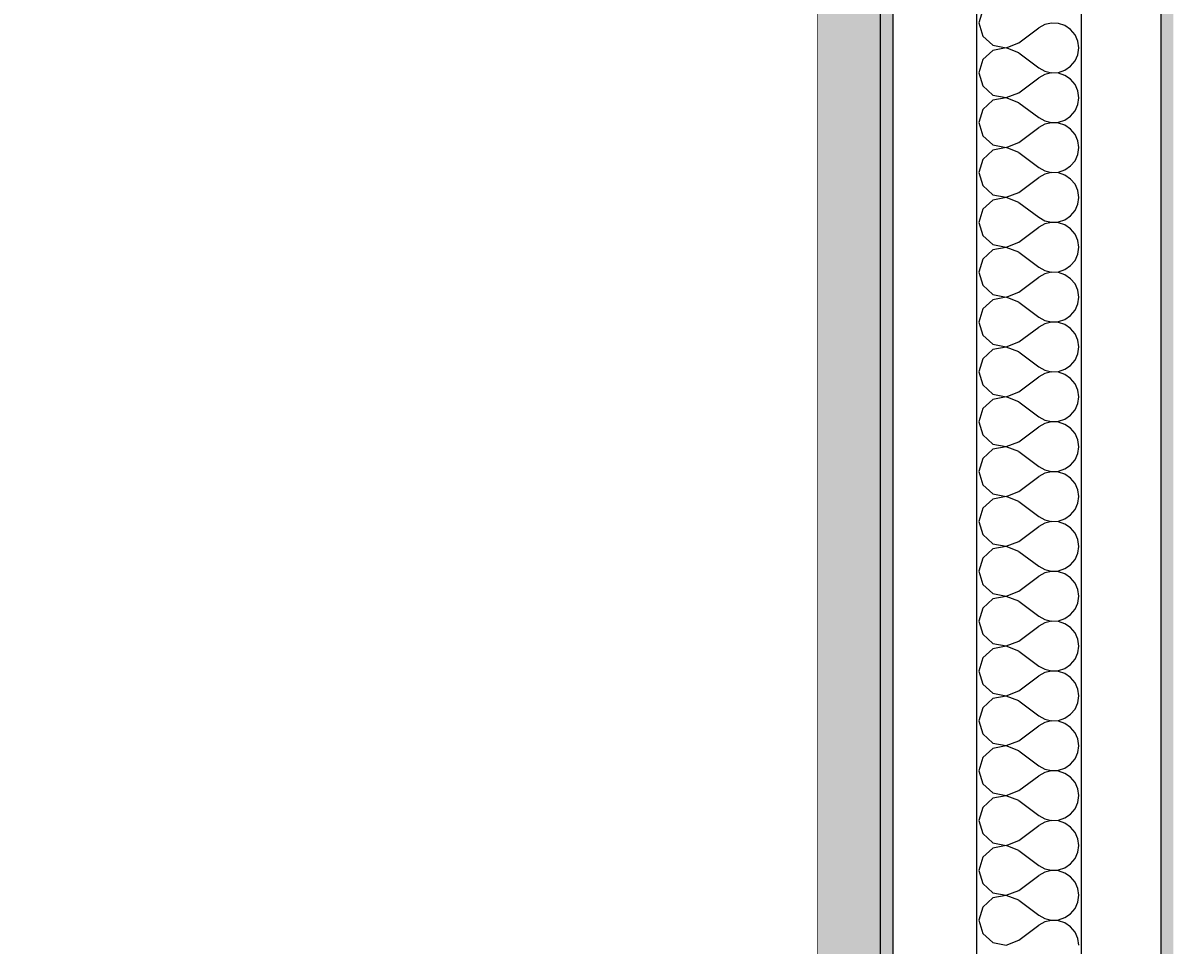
# Model space of a CAD drawing. Header units: millimetres. Extents: x -48147 to 1414029, y -496296 to 18123.
# Drawn here: x 1379327.9 to 1379601, y -475241.5 to -475021.2 of the extents above; entities that cross this region are included whole.
import ezdxf

# ---------------------------------------------------------------- set-up
doc = ezdxf.new("R2010")
doc.units = ezdxf.units.MM
doc.header["$MEASUREMENT"] = 0
doc.linetypes.add('Wipeout_Contour', pattern=[1000, 0, -1000])
doc.layers.add('New_A-25-M_Wall_Int', color=7, linetype='Continuous')
doc.layers.add('New_A-95-D_1_20', color=7, linetype='Continuous')
doc.layers.add('New_A-25-M_Wall_Int_Pen_No__1', color=7, linetype='Continuous', lineweight=13)
doc.layers.add('New_A-95-D_1_20_Pen_No__1', color=7, linetype='Continuous', lineweight=13)
doc.layers.add('New_A-25-M_Wall_Int_Pen_No__107', color=7, linetype='Continuous', lineweight=15, true_color=0xa6a6a6)
doc.styles.add('GENERATED_STYLE_1', font='')
doc.styles.get('GENERATED_STYLE_1').set_extended_font_data('Arial')
doc.dimstyles.new('GENERATED_STYLE__4', dxfattribs={"dimtxt": 125, "dimasz": 47.5, "dimexe": 0.18, "dimexo": 50, "dimgap": 0.09, "dimtad": 1, "dimdec": 0, "dimzin": 0, "dimdsep": 46, "dimtxsty": 'GENERATED_STYLE_1', "dimblk": 'ARROWHEAD_2', "dimblk1": 'ARROWHEAD_2', "dimblk2": 'ARROWHEAD_2', "dimcen": 0.09, "dimclrd": 7, "dimclre": 7, "dimclrt": 7, "dimadec": 0, "dimazin": 0, "dimtfac": 1, "dimtdec": 4, "dimtmove": 0, "dimatfit": 3, "dimfxl": 1, "dimtolj": 1, "dimtzin": 0, "dimarcsym": 0})

# ---------------------------------------------------------------- blocks, each defined once
blk = doc.blocks.new('*X200', base_point=(1372879, -490836.73))
at = {"layer": 'New_A-25-M_Wall_Int_Pen_No__107', "linetype": 'Continuous'}
for p, q in [((1379556.95, -475018.13), (1379556.06, -475021.26)), ((1379556.06, -475021.26), (1379556.95, -475024.39)), ((1379571.78, -475021.65), (1379570.35, -475022.45)), ((1379573.38, -475021.28), (1379571.78, -475021.65)), ((1379575.02, -475021.36), (1379573.38, -475021.28)), ((1379576.58, -475021.88), (1379575.02, -475021.36)), ((1379577.93, -475022.81), (1379576.58, -475021.88)), ((1379556.95, -475024.39), (1379559.35, -475026.58)), ((1379565.58, -475026.02), (1379570.35, -475022.45)), ((1379578.98, -475024.08), (1379577.93, -475022.81)), ((1379579.64, -475025.58), (1379578.98, -475024.08)), ((1379559.35, -475026.58), (1379562.55, -475027.18)), ((1379562.55, -475027.23), (1379559.35, -475027.84)), ((1379562.55, -475027.18), (1379565.58, -475026.02)), ((1379565.58, -475028.4), (1379562.55, -475027.23)), ((1379579.87, -475027.21), (1379579.64, -475025.58)), ((1379579.64, -475028.84), (1379579.87, -475027.21)), ((1379556.95, -475030.03), (1379556.06, -475033.16)), ((1379559.35, -475027.84), (1379556.95, -475030.03)), ((1379565.58, -475028.4), (1379570.35, -475031.97)), ((1379578.98, -475030.34), (1379579.64, -475028.84)), ((1379570.35, -475031.97), (1379571.78, -475032.77)), ((1379571.78, -475032.77), (1379573.38, -475033.14)), ((1379575.02, -475033.06), (1379576.58, -475032.53)), ((1379576.58, -475032.53), (1379577.93, -475031.6)), ((1379577.93, -475031.6), (1379578.98, -475030.34)), ((1379556.06, -475033.16), (1379556.95, -475036.29)), ((1379565.58, -475037.92), (1379570.35, -475034.35)), ((1379571.78, -475033.56), (1379570.35, -475034.35)), ((1379573.38, -475033.19), (1379571.78, -475033.56)), ((1379573.38, -475033.14), (1379575.02, -475033.06)), ((1379575.02, -475033.26), (1379573.38, -475033.19)), ((1379576.58, -475033.79), (1379575.02, -475033.26)), ((1379577.93, -475034.72), (1379576.58, -475033.79)), ((1379578.98, -475035.98), (1379577.93, -475034.72)), ((1379556.95, -475036.29), (1379559.35, -475038.48)), ((1379562.55, -475039.09), (1379565.58, -475037.92)), ((1379579.64, -475037.49), (1379578.98, -475035.98)), ((1379579.87, -475039.11), (1379579.64, -475037.49)), ((1379559.35, -475039.74), (1379556.95, -475041.94)), ((1379559.35, -475038.48), (1379562.55, -475039.09)), ((1379562.55, -475039.14), (1379559.35, -475039.74)), ((1379565.58, -475040.3), (1379562.55, -475039.14)), ((1379565.58, -475040.3), (1379570.35, -475043.88)), ((1379578.98, -475042.24), (1379579.64, -475040.74)), ((1379579.64, -475040.74), (1379579.87, -475039.11)), ((1379556.95, -475041.94), (1379556.06, -475045.07)), ((1379576.58, -475044.44), (1379577.93, -475043.51)), ((1379577.93, -475043.51), (1379578.98, -475042.24)), ((1379556.06, -475045.07), (1379556.95, -475048.2)), ((1379565.58, -475049.83), (1379570.35, -475046.26)), ((1379570.35, -475043.88), (1379571.78, -475044.67)), ((1379571.78, -475045.46), (1379570.35, -475046.26)), ((1379571.78, -475044.67), (1379573.38, -475045.04)), ((1379573.38, -475045.09), (1379571.78, -475045.46)), ((1379573.38, -475045.04), (1379575.02, -475044.96)), ((1379575.02, -475045.17), (1379573.38, -475045.09)), ((1379575.02, -475044.96), (1379576.58, -475044.44)), ((1379576.58, -475045.69), (1379575.02, -475045.17)), ((1379577.93, -475046.62), (1379576.58, -475045.69)), ((1379556.95, -475048.2), (1379559.35, -475050.39)), ((1379578.98, -475047.89), (1379577.93, -475046.62)), ((1379579.64, -475049.39), (1379578.98, -475047.89)), ((1379559.35, -475051.65), (1379556.95, -475053.84)), ((1379559.35, -475050.39), (1379562.55, -475050.99)), ((1379562.55, -475051.04), (1379559.35, -475051.65)), ((1379562.55, -475050.99), (1379565.58, -475049.83)), ((1379565.58, -475052.21), (1379562.55, -475051.04)), ((1379579.87, -475051.02), (1379579.64, -475049.39)), ((1379579.64, -475052.64), (1379579.87, -475051.02)), ((1379556.95, -475053.84), (1379556.06, -475056.97)), ((1379565.58, -475052.21), (1379570.35, -475055.78)), ((1379577.93, -475055.41), (1379578.98, -475054.15)), ((1379578.98, -475054.15), (1379579.64, -475052.64)), ((1379556.06, -475056.97), (1379556.95, -475060.1)), ((1379570.35, -475055.78), (1379571.78, -475056.57)), ((1379571.78, -475057.37), (1379570.35, -475058.16)), ((1379571.78, -475056.57), (1379573.38, -475056.95)), ((1379573.38, -475056.99), (1379571.78, -475057.37)), ((1379573.38, -475056.95), (1379575.02, -475056.87)), ((1379575.02, -475057.07), (1379573.38, -475056.99)), ((1379575.02, -475056.87), (1379576.58, -475056.34)), ((1379576.58, -475057.6), (1379575.02, -475057.07)), ((1379576.58, -475056.34), (1379577.93, -475055.41)), ((1379556.95, -475060.1), (1379559.35, -475062.29)), ((1379565.58, -475061.73), (1379570.35, -475058.16)), ((1379577.93, -475058.53), (1379576.58, -475057.6)), ((1379578.98, -475059.79), (1379577.93, -475058.53)), ((1379579.64, -475061.3), (1379578.98, -475059.79)), ((1379559.35, -475062.29), (1379562.55, -475062.9)), ((1379562.55, -475062.9), (1379565.58, -475061.73)), ((1379579.87, -475062.92), (1379579.64, -475061.3)), ((1379559.35, -475063.55), (1379556.95, -475065.75)), ((1379562.55, -475062.95), (1379559.35, -475063.55)), ((1379565.58, -475064.11), (1379562.55, -475062.95)), ((1379565.58, -475064.11), (1379570.35, -475067.68)), ((1379578.98, -475066.05), (1379579.64, -475064.55)), ((1379579.64, -475064.55), (1379579.87, -475062.92)), ((1379556.95, -475065.75), (1379556.06, -475068.88)), ((1379570.35, -475067.68), (1379571.78, -475068.48)), ((1379575.02, -475068.77), (1379576.58, -475068.25)), ((1379576.58, -475068.25), (1379577.93, -475067.32)), ((1379577.93, -475067.32), (1379578.98, -475066.05)), ((1379556.06, -475068.88), (1379556.95, -475072)), ((1379565.58, -475073.64), (1379570.35, -475070.07)), ((1379571.78, -475069.27), (1379570.35, -475070.07)), ((1379571.78, -475068.48), (1379573.38, -475068.85)), ((1379573.38, -475068.9), (1379571.78, -475069.27)), ((1379573.38, -475068.85), (1379575.02, -475068.77)), ((1379575.02, -475068.98), (1379573.38, -475068.9)), ((1379576.58, -475069.5), (1379575.02, -475068.98)), ((1379577.93, -475070.43), (1379576.58, -475069.5)), ((1379578.98, -475071.7), (1379577.93, -475070.43)), ((1379556.95, -475072), (1379559.35, -475074.2)), ((1379562.55, -475074.8), (1379565.58, -475073.64)), ((1379579.64, -475073.2), (1379578.98, -475071.7)), ((1379579.87, -475074.83), (1379579.64, -475073.2)), ((1379559.35, -475075.46), (1379556.95, -475077.65)), ((1379559.35, -475074.2), (1379562.55, -475074.8)), ((1379562.55, -475074.85), (1379559.35, -475075.46)), ((1379565.58, -475076.02), (1379562.55, -475074.85)), ((1379565.58, -475076.02), (1379570.35, -475079.59)), ((1379578.98, -475077.96), (1379579.64, -475076.45)), ((1379579.64, -475076.45), (1379579.87, -475074.83)), ((1379556.95, -475077.65), (1379556.06, -475080.78)), ((1379576.58, -475080.15), (1379577.93, -475079.22)), ((1379577.93, -475079.22), (1379578.98, -475077.96)), ((1379556.06, -475080.78), (1379556.95, -475083.91)), ((1379565.58, -475085.54), (1379570.35, -475081.97)), ((1379570.35, -475079.59), (1379571.78, -475080.38)), ((1379571.78, -475081.18), (1379570.35, -475081.97)), ((1379571.78, -475080.38), (1379573.38, -475080.76)), ((1379573.38, -475080.8), (1379571.78, -475081.18)), ((1379573.38, -475080.76), (1379575.02, -475080.68)), ((1379575.02, -475080.88), (1379573.38, -475080.8)), ((1379575.02, -475080.68), (1379576.58, -475080.15)), ((1379576.58, -475081.41), (1379575.02, -475080.88)), ((1379577.93, -475082.34), (1379576.58, -475081.41)), ((1379556.95, -475083.91), (1379559.35, -475086.1)), ((1379578.98, -475083.6), (1379577.93, -475082.34)), ((1379579.64, -475085.11), (1379578.98, -475083.6)), ((1379559.35, -475087.36), (1379556.95, -475089.56)), ((1379559.35, -475086.1), (1379562.55, -475086.71)), ((1379562.55, -475086.76), (1379559.35, -475087.36)), ((1379562.55, -475086.71), (1379565.58, -475085.54)), ((1379565.58, -475087.92), (1379562.55, -475086.76)), ((1379579.87, -475086.73), (1379579.64, -475085.11)), ((1379579.64, -475088.36), (1379579.87, -475086.73)), ((1379556.95, -475089.56), (1379556.06, -475092.68)), ((1379565.58, -475087.92), (1379570.35, -475091.49)), ((1379577.93, -475091.13), (1379578.98, -475089.86)), ((1379578.98, -475089.86), (1379579.64, -475088.36)), ((1379556.06, -475092.68), (1379556.95, -475095.81)), ((1379570.35, -475091.49), (1379571.78, -475092.29)), ((1379571.78, -475092.29), (1379573.38, -475092.66)), ((1379573.38, -475092.71), (1379571.78, -475093.08)), ((1379573.38, -475092.66), (1379575.02, -475092.58)), ((1379575.02, -475092.79), (1379573.38, -475092.71)), ((1379575.02, -475092.58), (1379576.58, -475092.06)), ((1379576.58, -475093.31), (1379575.02, -475092.79)), ((1379576.58, -475092.06), (1379577.93, -475091.13)), ((1379565.58, -475097.45), (1379570.35, -475093.88)), ((1379571.78, -475093.08), (1379570.35, -475093.88)), ((1379577.93, -475094.24), (1379576.58, -475093.31)), ((1379578.98, -475095.51), (1379577.93, -475094.24)), ((1379579.64, -475097.01), (1379578.98, -475095.51)), ((1379556.95, -475095.81), (1379559.35, -475098.01)), ((1379559.35, -475098.01), (1379562.55, -475098.61)), ((1379562.55, -475098.61), (1379565.58, -475097.45)), ((1379579.87, -475098.64), (1379579.64, -475097.01)), ((1379559.35, -475099.27), (1379556.95, -475101.46)), ((1379562.55, -475098.66), (1379559.35, -475099.27)), ((1379565.58, -475099.83), (1379562.55, -475098.66)), ((1379565.58, -475099.83), (1379570.35, -475103.4)), ((1379578.98, -475101.77), (1379579.64, -475100.26)), ((1379579.64, -475100.26), (1379579.87, -475098.64)), ((1379556.95, -475101.46), (1379556.06, -475104.59)), ((1379570.35, -475103.4), (1379571.78, -475104.19)), ((1379576.58, -475103.96), (1379577.93, -475103.03)), ((1379577.93, -475103.03), (1379578.98, -475101.77)), ((1379556.06, -475104.59), (1379556.95, -475107.72)), ((1379565.58, -475109.35), (1379570.35, -475105.78)), ((1379571.78, -475104.99), (1379570.35, -475105.78)), ((1379571.78, -475104.19), (1379573.38, -475104.57)), ((1379573.38, -475104.61), (1379571.78, -475104.99)), ((1379573.38, -475104.57), (1379575.02, -475104.49)), ((1379575.02, -475104.69), (1379573.38, -475104.61)), ((1379575.02, -475104.49), (1379576.58, -475103.96)), ((1379576.58, -475105.22), (1379575.02, -475104.69)), ((1379577.93, -475106.15), (1379576.58, -475105.22)), ((1379578.98, -475107.41), (1379577.93, -475106.15)), ((1379556.95, -475107.72), (1379559.35, -475109.91)), ((1379579.64, -475108.92), (1379578.98, -475107.41)), ((1379579.87, -475110.54), (1379579.64, -475108.92)), ((1379559.35, -475111.17), (1379556.95, -475113.36)), ((1379559.35, -475109.91), (1379562.55, -475110.52)), ((1379562.55, -475110.57), (1379559.35, -475111.17)), ((1379562.55, -475110.52), (1379565.58, -475109.35)), ((1379565.58, -475111.73), (1379562.55, -475110.57)), ((1379565.58, -475111.73), (1379570.35, -475115.3)), ((1379579.64, -475112.17), (1379579.87, -475110.54)), ((1379556.95, -475113.36), (1379556.06, -475116.49)), ((1379577.93, -475114.94), (1379578.98, -475113.67)), ((1379578.98, -475113.67), (1379579.64, -475112.17)), ((1379556.06, -475116.49), (1379556.95, -475119.62)), ((1379570.35, -475115.3), (1379571.78, -475116.1)), ((1379571.78, -475116.89), (1379570.35, -475117.68)), ((1379571.78, -475116.1), (1379573.38, -475116.47)), ((1379573.38, -475116.52), (1379571.78, -475116.89)), ((1379573.38, -475116.47), (1379575.02, -475116.39)), ((1379575.02, -475116.6), (1379573.38, -475116.52)), ((1379575.02, -475116.39), (1379576.58, -475115.87)), ((1379576.58, -475117.12), (1379575.02, -475116.6)), ((1379576.58, -475115.87), (1379577.93, -475114.94)), ((1379577.93, -475118.05), (1379576.58, -475117.12)), ((1379556.95, -475119.62), (1379559.35, -475121.82)), ((1379565.58, -475121.26), (1379570.35, -475117.68)), ((1379578.98, -475119.32), (1379577.93, -475118.05)), ((1379579.64, -475120.82), (1379578.98, -475119.32)), ((1379559.35, -475121.82), (1379562.55, -475122.42)), ((1379562.55, -475122.47), (1379559.35, -475123.08)), ((1379562.55, -475122.42), (1379565.58, -475121.26)), ((1379565.58, -475123.64), (1379562.55, -475122.47)), ((1379579.87, -475122.45), (1379579.64, -475120.82)), ((1379579.64, -475124.07), (1379579.87, -475122.45)), ((1379556.95, -475125.27), (1379556.06, -475128.4)), ((1379559.35, -475123.08), (1379556.95, -475125.27)), ((1379565.58, -475123.64), (1379570.35, -475127.21)), ((1379577.93, -475126.84), (1379578.98, -475125.58)), ((1379578.98, -475125.58), (1379579.64, -475124.07)), ((1379556.06, -475128.4), (1379556.95, -475131.53)), ((1379570.35, -475127.21), (1379571.78, -475128)), ((1379571.78, -475128), (1379573.38, -475128.38)), ((1379573.38, -475128.38), (1379575.02, -475128.3)), ((1379575.02, -475128.3), (1379576.58, -475127.77)), ((1379576.58, -475127.77), (1379577.93, -475126.84)), ((1379565.58, -475133.16), (1379570.35, -475129.59)), ((1379571.78, -475128.79), (1379570.35, -475129.59)), ((1379573.38, -475128.42), (1379571.78, -475128.79)), ((1379575.02, -475128.5), (1379573.38, -475128.42)), ((1379576.58, -475129.03), (1379575.02, -475128.5)), ((1379577.93, -475129.96), (1379576.58, -475129.03)), ((1379578.98, -475131.22), (1379577.93, -475129.96)), ((1379556.95, -475131.53), (1379559.35, -475133.72)), ((1379559.35, -475133.72), (1379562.55, -475134.33)), ((1379562.55, -475134.33), (1379565.58, -475133.16)), ((1379579.64, -475132.72), (1379578.98, -475131.22)), ((1379579.87, -475134.35), (1379579.64, -475132.72)), ((1379559.35, -475134.98), (1379556.95, -475137.17)), ((1379562.55, -475134.38), (1379559.35, -475134.98)), ((1379565.58, -475135.54), (1379562.55, -475134.38)), ((1379565.58, -475135.54), (1379570.35, -475139.11)), ((1379578.98, -475137.48), (1379579.64, -475135.98)), ((1379579.64, -475135.98), (1379579.87, -475134.35)), ((1379556.95, -475137.17), (1379556.06, -475140.3)), ((1379570.35, -475139.11), (1379571.78, -475139.91)), ((1379576.58, -475139.68), (1379577.93, -475138.75)), ((1379577.93, -475138.75), (1379578.98, -475137.48)), ((1379556.06, -475140.3), (1379556.95, -475143.43)), ((1379565.58, -475145.07), (1379570.35, -475141.49)), ((1379571.78, -475140.7), (1379570.35, -475141.49)), ((1379571.78, -475139.91), (1379573.38, -475140.28)), ((1379573.38, -475140.33), (1379571.78, -475140.7)), ((1379573.38, -475140.28), (1379575.02, -475140.2)), ((1379575.02, -475140.41), (1379573.38, -475140.33)), ((1379575.02, -475140.2), (1379576.58, -475139.68)), ((1379576.58, -475140.93), (1379575.02, -475140.41)), ((1379577.93, -475141.86), (1379576.58, -475140.93)), ((1379578.98, -475143.13), (1379577.93, -475141.86)), ((1379556.95, -475143.43), (1379559.35, -475145.63)), ((1379579.64, -475144.63), (1379578.98, -475143.13)), ((1379579.87, -475146.26), (1379579.64, -475144.63)), ((1379559.35, -475146.88), (1379556.95, -475149.08)), ((1379559.35, -475145.63), (1379562.55, -475146.23)), ((1379562.55, -475146.28), (1379559.35, -475146.88)), ((1379562.55, -475146.23), (1379565.58, -475145.07)), ((1379565.58, -475147.45), (1379562.55, -475146.28)), ((1379565.58, -475147.45), (1379570.35, -475151.02)), ((1379579.64, -475147.88), (1379579.87, -475146.26)), ((1379556.95, -475149.08), (1379556.06, -475152.21)), ((1379577.93, -475150.65), (1379578.98, -475149.39)), ((1379578.98, -475149.39), (1379579.64, -475147.88)), ((1379556.06, -475152.21), (1379556.95, -475155.34)), ((1379570.35, -475151.02), (1379571.78, -475151.81)), ((1379571.78, -475152.6), (1379570.35, -475153.4)), ((1379571.78, -475151.81), (1379573.38, -475152.18)), ((1379573.38, -475152.23), (1379571.78, -475152.6)), ((1379573.38, -475152.18), (1379575.02, -475152.1)), ((1379575.02, -475152.31), (1379573.38, -475152.23)), ((1379575.02, -475152.1), (1379576.58, -475151.58)), ((1379576.58, -475152.84), (1379575.02, -475152.31)), ((1379576.58, -475151.58), (1379577.93, -475150.65)), ((1379577.93, -475153.77), (1379576.58, -475152.84)), ((1379556.95, -475155.34), (1379559.35, -475157.53)), ((1379565.58, -475156.97), (1379570.35, -475153.4)), ((1379578.98, -475155.03), (1379577.93, -475153.77)), ((1379579.64, -475156.53), (1379578.98, -475155.03)), ((1379559.35, -475157.53), (1379562.55, -475158.14)), ((1379562.55, -475158.19), (1379559.35, -475158.79)), ((1379562.55, -475158.14), (1379565.58, -475156.97)), ((1379565.58, -475159.35), (1379562.55, -475158.19)), ((1379579.87, -475158.16), (1379579.64, -475156.53)), ((1379579.64, -475159.79), (1379579.87, -475158.16)), ((1379556.95, -475160.98), (1379556.06, -475164.11)), ((1379559.35, -475158.79), (1379556.95, -475160.98)), ((1379565.58, -475159.35), (1379570.35, -475162.92)), ((1379578.98, -475161.29), (1379579.64, -475159.79)), ((1379570.35, -475162.92), (1379571.78, -475163.72)), ((1379571.78, -475163.72), (1379573.38, -475164.09)), ((1379575.02, -475164.01), (1379576.58, -475163.48)), ((1379576.58, -475163.48), (1379577.93, -475162.55)), ((1379577.93, -475162.55), (1379578.98, -475161.29)), ((1379556.06, -475164.11), (1379556.95, -475167.24)), ((1379565.58, -475168.88), (1379570.35, -475165.3)), ((1379571.78, -475164.51), (1379570.35, -475165.3)), ((1379573.38, -475164.14), (1379571.78, -475164.51)), ((1379573.38, -475164.09), (1379575.02, -475164.01)), ((1379575.02, -475164.22), (1379573.38, -475164.14)), ((1379576.58, -475164.74), (1379575.02, -475164.22)), ((1379577.93, -475165.67), (1379576.58, -475164.74)), ((1379578.98, -475166.94), (1379577.93, -475165.67)), ((1379556.95, -475167.24), (1379559.35, -475169.44)), ((1379562.55, -475170.04), (1379565.58, -475168.88)), ((1379579.64, -475168.44), (1379578.98, -475166.94)), ((1379579.87, -475170.07), (1379579.64, -475168.44)), ((1379559.35, -475170.69), (1379556.95, -475172.89)), ((1379559.35, -475169.44), (1379562.55, -475170.04)), ((1379562.55, -475170.09), (1379559.35, -475170.69)), ((1379565.58, -475171.26), (1379562.55, -475170.09)), ((1379565.58, -475171.26), (1379570.35, -475174.83)), ((1379578.98, -475173.2), (1379579.64, -475171.69)), ((1379579.64, -475171.69), (1379579.87, -475170.07)), ((1379556.95, -475172.89), (1379556.06, -475176.02)), ((1379570.35, -475174.83), (1379571.78, -475175.62)), ((1379576.58, -475175.39), (1379577.93, -475174.46)), ((1379577.93, -475174.46), (1379578.98, -475173.2)), ((1379556.06, -475176.02), (1379556.95, -475179.15)), ((1379565.58, -475180.78), (1379570.35, -475177.21)), ((1379571.78, -475176.41), (1379570.35, -475177.21)), ((1379571.78, -475175.62), (1379573.38, -475175.99)), ((1379573.38, -475176.04), (1379571.78, -475176.41)), ((1379573.38, -475175.99), (1379575.02, -475175.91)), ((1379575.02, -475176.12), (1379573.38, -475176.04)), ((1379575.02, -475175.91), (1379576.58, -475175.39)), ((1379576.58, -475176.65), (1379575.02, -475176.12)), ((1379577.93, -475177.58), (1379576.58, -475176.65)), ((1379556.95, -475179.15), (1379559.35, -475181.34)), ((1379578.98, -475178.84), (1379577.93, -475177.58)), ((1379579.64, -475180.34), (1379578.98, -475178.84)), ((1379559.35, -475182.6), (1379556.95, -475184.79)), ((1379559.35, -475181.34), (1379562.55, -475181.95)), ((1379562.55, -475181.99), (1379559.35, -475182.6)), ((1379562.55, -475181.95), (1379565.58, -475180.78)), ((1379565.58, -475183.16), (1379562.55, -475181.99)), ((1379579.87, -475181.97), (1379579.64, -475180.34)), ((1379579.64, -475183.6), (1379579.87, -475181.97)), ((1379556.95, -475184.79), (1379556.06, -475187.92)), ((1379565.58, -475183.16), (1379570.35, -475186.73)), ((1379577.93, -475186.36), (1379578.98, -475185.1)), ((1379578.98, -475185.1), (1379579.64, -475183.6)), ((1379556.06, -475187.92), (1379556.95, -475191.05)), ((1379570.35, -475186.73), (1379571.78, -475187.53)), ((1379571.78, -475188.32), (1379570.35, -475189.11)), ((1379571.78, -475187.53), (1379573.38, -475187.9)), ((1379573.38, -475187.95), (1379571.78, -475188.32)), ((1379573.38, -475187.9), (1379575.02, -475187.82)), ((1379575.02, -475188.03), (1379573.38, -475187.95)), ((1379575.02, -475187.82), (1379576.58, -475187.29)), ((1379576.58, -475188.55), (1379575.02, -475188.03)), ((1379576.58, -475187.29), (1379577.93, -475186.36)), ((1379556.95, -475191.05), (1379559.35, -475193.25)), ((1379565.58, -475192.68), (1379570.35, -475189.11)), ((1379577.93, -475189.48), (1379576.58, -475188.55)), ((1379578.98, -475190.75), (1379577.93, -475189.48)), ((1379579.64, -475192.25), (1379578.98, -475190.75)), ((1379559.35, -475193.25), (1379562.55, -475193.85)), ((1379562.55, -475193.9), (1379559.35, -475194.5)), ((1379562.55, -475193.85), (1379565.58, -475192.68)), ((1379565.58, -475195.07), (1379562.55, -475193.9)), ((1379579.87, -475193.88), (1379579.64, -475192.25)), ((1379579.64, -475195.5), (1379579.87, -475193.88)), ((1379559.35, -475194.5), (1379556.95, -475196.7)), ((1379565.58, -475195.07), (1379570.35, -475198.64)), ((1379578.98, -475197), (1379579.64, -475195.5)), ((1379556.95, -475196.7), (1379556.06, -475199.83)), ((1379570.35, -475198.64), (1379571.78, -475199.43)), ((1379575.02, -475199.72), (1379576.58, -475199.2)), ((1379576.58, -475199.2), (1379577.93, -475198.27)), ((1379577.93, -475198.27), (1379578.98, -475197)), ((1379556.06, -475199.83), (1379556.95, -475202.96)), ((1379565.58, -475204.59), (1379570.35, -475201.02)), ((1379571.78, -475200.22), (1379570.35, -475201.02)), ((1379571.78, -475199.43), (1379573.38, -475199.8)), ((1379573.38, -475199.85), (1379571.78, -475200.22)), ((1379573.38, -475199.8), (1379575.02, -475199.72)), ((1379575.02, -475199.93), (1379573.38, -475199.85)), ((1379576.58, -475200.46), (1379575.02, -475199.93)), ((1379577.93, -475201.39), (1379576.58, -475200.46)), ((1379578.98, -475202.65), (1379577.93, -475201.39)), ((1379556.95, -475202.96), (1379559.35, -475205.15)), ((1379562.55, -475205.76), (1379565.58, -475204.59)), ((1379579.64, -475204.15), (1379578.98, -475202.65)), ((1379579.87, -475205.78), (1379579.64, -475204.15)), ((1379559.35, -475206.41), (1379556.95, -475208.6)), ((1379559.35, -475205.15), (1379562.55, -475205.76)), ((1379562.55, -475205.8), (1379559.35, -475206.41)), ((1379565.58, -475206.97), (1379562.55, -475205.8)), ((1379565.58, -475206.97), (1379570.35, -475210.54)), ((1379578.98, -475208.91), (1379579.64, -475207.41)), ((1379579.64, -475207.41), (1379579.87, -475205.78)), ((1379556.95, -475208.6), (1379556.06, -475211.73)), ((1379576.58, -475211.1), (1379577.93, -475210.17)), ((1379577.93, -475210.17), (1379578.98, -475208.91)), ((1379556.06, -475211.73), (1379556.95, -475214.86)), ((1379565.58, -475216.49), (1379570.35, -475212.92)), ((1379570.35, -475210.54), (1379571.78, -475211.34)), ((1379571.78, -475212.13), (1379570.35, -475212.92)), ((1379571.78, -475211.34), (1379573.38, -475211.71)), ((1379573.38, -475211.76), (1379571.78, -475212.13)), ((1379573.38, -475211.71), (1379575.02, -475211.63)), ((1379575.02, -475211.84), (1379573.38, -475211.76)), ((1379575.02, -475211.63), (1379576.58, -475211.1)), ((1379576.58, -475212.36), (1379575.02, -475211.84)), ((1379577.93, -475213.29), (1379576.58, -475212.36)), ((1379556.95, -475214.86), (1379559.35, -475217.06)), ((1379578.98, -475214.56), (1379577.93, -475213.29)), ((1379579.64, -475216.06), (1379578.98, -475214.56)), ((1379559.35, -475218.31), (1379556.95, -475220.51)), ((1379559.35, -475217.06), (1379562.55, -475217.66)), ((1379562.55, -475217.71), (1379559.35, -475218.31)), ((1379562.55, -475217.66), (1379565.58, -475216.49)), ((1379565.58, -475218.88), (1379562.55, -475217.71)), ((1379579.87, -475217.68), (1379579.64, -475216.06)), ((1379579.64, -475219.31), (1379579.87, -475217.68)), ((1379556.95, -475220.51), (1379556.06, -475223.64)), ((1379565.58, -475218.88), (1379570.35, -475222.45)), ((1379577.93, -475222.08), (1379578.98, -475220.81)), ((1379578.98, -475220.81), (1379579.64, -475219.31)), ((1379556.06, -475223.64), (1379556.95, -475226.77)), ((1379570.35, -475222.45), (1379571.78, -475223.24)), ((1379571.78, -475223.24), (1379573.38, -475223.61)), ((1379573.38, -475223.66), (1379571.78, -475224.03)), ((1379573.38, -475223.61), (1379575.02, -475223.53)), ((1379575.02, -475223.74), (1379573.38, -475223.66)), ((1379575.02, -475223.53), (1379576.58, -475223.01)), ((1379576.58, -475224.27), (1379575.02, -475223.74)), ((1379576.58, -475223.01), (1379577.93, -475222.08)), ((1379565.58, -475228.4), (1379570.35, -475224.83)), ((1379571.78, -475224.03), (1379570.35, -475224.83)), ((1379577.93, -475225.2), (1379576.58, -475224.27)), ((1379578.98, -475226.46), (1379577.93, -475225.2)), ((1379579.64, -475227.96), (1379578.98, -475226.46)), ((1379556.95, -475226.77), (1379559.35, -475228.96)), ((1379559.35, -475228.96), (1379562.55, -475229.57)), ((1379562.55, -475229.57), (1379565.58, -475228.4)), ((1379579.87, -475229.59), (1379579.64, -475227.96)), ((1379559.35, -475230.22), (1379556.95, -475232.41)), ((1379562.55, -475229.61), (1379559.35, -475230.22)), ((1379565.58, -475230.78), (1379562.55, -475229.61)), ((1379565.58, -475230.78), (1379570.35, -475234.35)), ((1379578.98, -475232.72), (1379579.64, -475231.22)), ((1379579.64, -475231.22), (1379579.87, -475229.59)), ((1379556.95, -475232.41), (1379556.06, -475235.54)), ((1379570.35, -475234.35), (1379571.78, -475235.15)), ((1379575.02, -475235.44), (1379576.58, -475234.91)), ((1379576.58, -475234.91), (1379577.93, -475233.98)), ((1379577.93, -475233.98), (1379578.98, -475232.72)), ((1379556.06, -475235.54), (1379556.95, -475238.67)), ((1379565.58, -475240.3), (1379570.35, -475236.73)), ((1379571.78, -475235.94), (1379570.35, -475236.73)), ((1379571.78, -475235.15), (1379573.38, -475235.52)), ((1379573.38, -475235.57), (1379571.78, -475235.94)), ((1379573.38, -475235.52), (1379575.02, -475235.44)), ((1379575.02, -475235.65), (1379573.38, -475235.57)), ((1379576.58, -475236.17), (1379575.02, -475235.65)), ((1379577.93, -475237.1), (1379576.58, -475236.17)), ((1379578.98, -475238.36), (1379577.93, -475237.1)), ((1379556.95, -475238.67), (1379559.35, -475240.87)), ((1379562.55, -475241.47), (1379565.58, -475240.3)), ((1379579.64, -475239.87), (1379578.98, -475238.36)), ((1379579.87, -475241.49), (1379579.64, -475239.87)), ((1379559.35, -475240.87), (1379562.55, -475241.47))]:
    blk.add_line(p, q, dxfattribs=at)
blk = doc.blocks.new('Section Elem_175_2', base_point=(1372879, -490836.73))
at = {"layer": 'New_A-25-M_Wall_Int_Pen_No__107', "linetype": 'Continuous'}
blk.add_hatch(color=256, dxfattribs=at).paths.add_polyline_path([(1379517.46, -474813.61), (1379517.46, -475661.73), (1379532.46, -475661.73), (1379532.46, -474813.61)])
at = {"layer": 'New_A-25-M_Wall_Int_Pen_No__107', "linetype": 'Continuous', "lineweight": 0, "true_color": 0x535353}
blk.add_hatch(color=251, dxfattribs=at).paths.add_polyline_path([(1379532.46, -475661.73), (1379532.46, -475686.73), (1379532.46, -476586.73), (1379535.46, -476586.73), (1379535.46, -474813.61), (1379532.46, -474813.61)])
at = {"layer": 'New_A-25-M_Wall_Int_Pen_No__1', "linetype": 'Continuous'}
for p, q in [((1379517.46, -474813.61), (1379517.46, -475661.73)), ((1379532.46, -474813.61), (1379532.46, -475661.73))]:
    blk.add_line(p, q, dxfattribs=at)
at = {"color": 254, "linetype": 'Wipeout_Contour', "lineweight": 0, "ltscale": 5837036.294986662}
blk.add_wipeout([(1379535.46, -476586.73), (1379555.46, -476586.73), (1379555.46, -474813.61), (1379535.46, -474813.61)], dxfattribs=at).dxf.layer = 'New_A-25-M_Wall_Int'
at = {"layer": 'New_A-25-M_Wall_Int_Pen_No__1', "linetype": 'Continuous'}
blk.add_line((1379535.46, -474813.61), (1379535.46, -476586.73), dxfattribs=at)
at = {"color": 254, "linetype": 'Wipeout_Contour', "lineweight": 0, "ltscale": 5837121.378725396}
blk.add_wipeout([(1379555.46, -476586.73), (1379580.46, -476586.73), (1379580.46, -474813.61), (1379555.46, -474813.61)], dxfattribs=at).dxf.layer = 'New_A-25-M_Wall_Int'
at = {"layer": 'New_A-25-M_Wall_Int_Pen_No__1', "linetype": 'Continuous'}
blk.add_line((1379555.46, -474813.61), (1379555.46, -476586.73), dxfattribs=at)
at = {"layer": 'New_A-25-M_Wall_Int'}
blk.add_blockref('*X200', (1372879, -490836.73), dxfattribs=at)
at = {"color": 254, "linetype": 'Wipeout_Contour', "lineweight": 0, "ltscale": 5837204.571837042}
blk.add_wipeout([(1379580.46, -476586.73), (1379599.46, -476586.73), (1379599.46, -474813.61), (1379580.46, -474813.61)], dxfattribs=at).dxf.layer = 'New_A-25-M_Wall_Int'
at = {"layer": 'New_A-25-M_Wall_Int_Pen_No__107', "linetype": 'Continuous', "lineweight": 0, "true_color": 0x535353}
blk.add_hatch(color=251, dxfattribs=at).paths.add_polyline_path([(1379599.46, -476586.73), (1379602.46, -476586.73), (1379602.46, -474813.61), (1379599.46, -474813.61)])
at = {"layer": 'New_A-25-M_Wall_Int_Pen_No__1', "linetype": 'Continuous'}
for p, q in [((1379580.46, -474813.61), (1379580.46, -476586.73)), ((1379599.46, -474813.61), (1379599.46, -476586.73))]:
    blk.add_line(p, q, dxfattribs=at)
blk = doc.blocks.new('Section Elem_267_2', base_point=(1372879, -490836.73))
at = {"color": 254, "linetype": 'Wipeout_Contour', "lineweight": 0, "ltscale": 24801462.45316929}
blk.add_wipeout([(1379517.46, -475003.15), (1377466.91, -475003.15), (1377466.91, -478686.73), (1377656.39, -478686.73), (1377656.39, -476228.73), (1379166.39, -476228.73), (1379166.39, -478686.73), (1379517.46, -478686.73), (1379517.46, -478611.73), (1379501.47, -478611.73), (1379501.47, -476577.73), (1379501.47, -476511.73), (1379517.46, -476511.73), (1379517.46, -475686.73), (1377473.06, -475686.73), (1377473.06, -475661.73), (1379517.46, -475661.73)], dxfattribs=at).dxf.layer = 'New_A-25-M_Wall_Int'
blk = doc.blocks.new('*D779', base_point=(1372879, -490836.73))
at = {"layer": 'New_A-95-D_1_20_Pen_No__1', "linetype": 'Continuous'}
for p, q in [((1367392.19, -475086.73), (1367392.19, -475056.17)), ((1367423.44, -475104.77), (1367360.94, -475068.69)), ((1367943.06, -475086.73), (1367345.32, -475086.73)), ((1367392.19, -478686.73), (1367392.19, -475086.73)), ((1367360.94, -478668.69), (1367423.44, -478704.77)), ((1367439.07, -478686.73), (1367345.32, -478686.73))]:
    blk.add_line(p, q, dxfattribs=at)
at = {"layer": 'New_A-95-D_1_20_Pen_No__1', "insert": (1367367.19, -477101.23), "char_height": 125, "attachment_point": 7, "rotation": 90, "style": 'GENERATED_STYLE_1'}
blk.add_mtext('\\A1;{\\fArial|b0|i0|c0|p34;3,600}', dxfattribs=at)
blk = doc.blocks.new('ARROWHEAD_2')
at = {"color": 0, "linetype": 'Continuous', "lineweight": 0}
for p, q in [((-0.3781, -0.655), (0.3781, 0.655)), ((0, 0), (-1, 0))]:
    blk.add_line(p, q, dxfattribs=at)

msp = doc.modelspace()

# ---------------------------------------------------------------- block references
at = {"layer": 'New_A-25-M_Wall_Int'}
msp.add_blockref('Section Elem_175_2', (1372879, -490836.73), dxfattribs=at)

# ---------------------------------------------------------------- next in the draw order: block references
msp.add_blockref('Section Elem_267_2', (1372879, -490836.73), dxfattribs=at)

# ---------------------------------------------------------------- next in the draw order: dimensions: what is measured, and where the dimension line sits
at = {"layer": 'New_A-95-D_1_20', "linetype": 'Continuous'}
dim = msp.add_linear_dim(base=(1367392.19, -475086.73), p1=(1383128.04, -478686.73), p2=(1367993.06, -475086.73), angle=90, dimstyle='GENERATED_STYLE__4', dxfattribs=at)
dim.commit()
dim.dimension.update_dxf_attribs({"geometry": '*D779', "text_midpoint": (1367304.69, -476864.08), "dimtype": 160, "text_rotation": 90})

doc.saveas('drawing.dxf')
